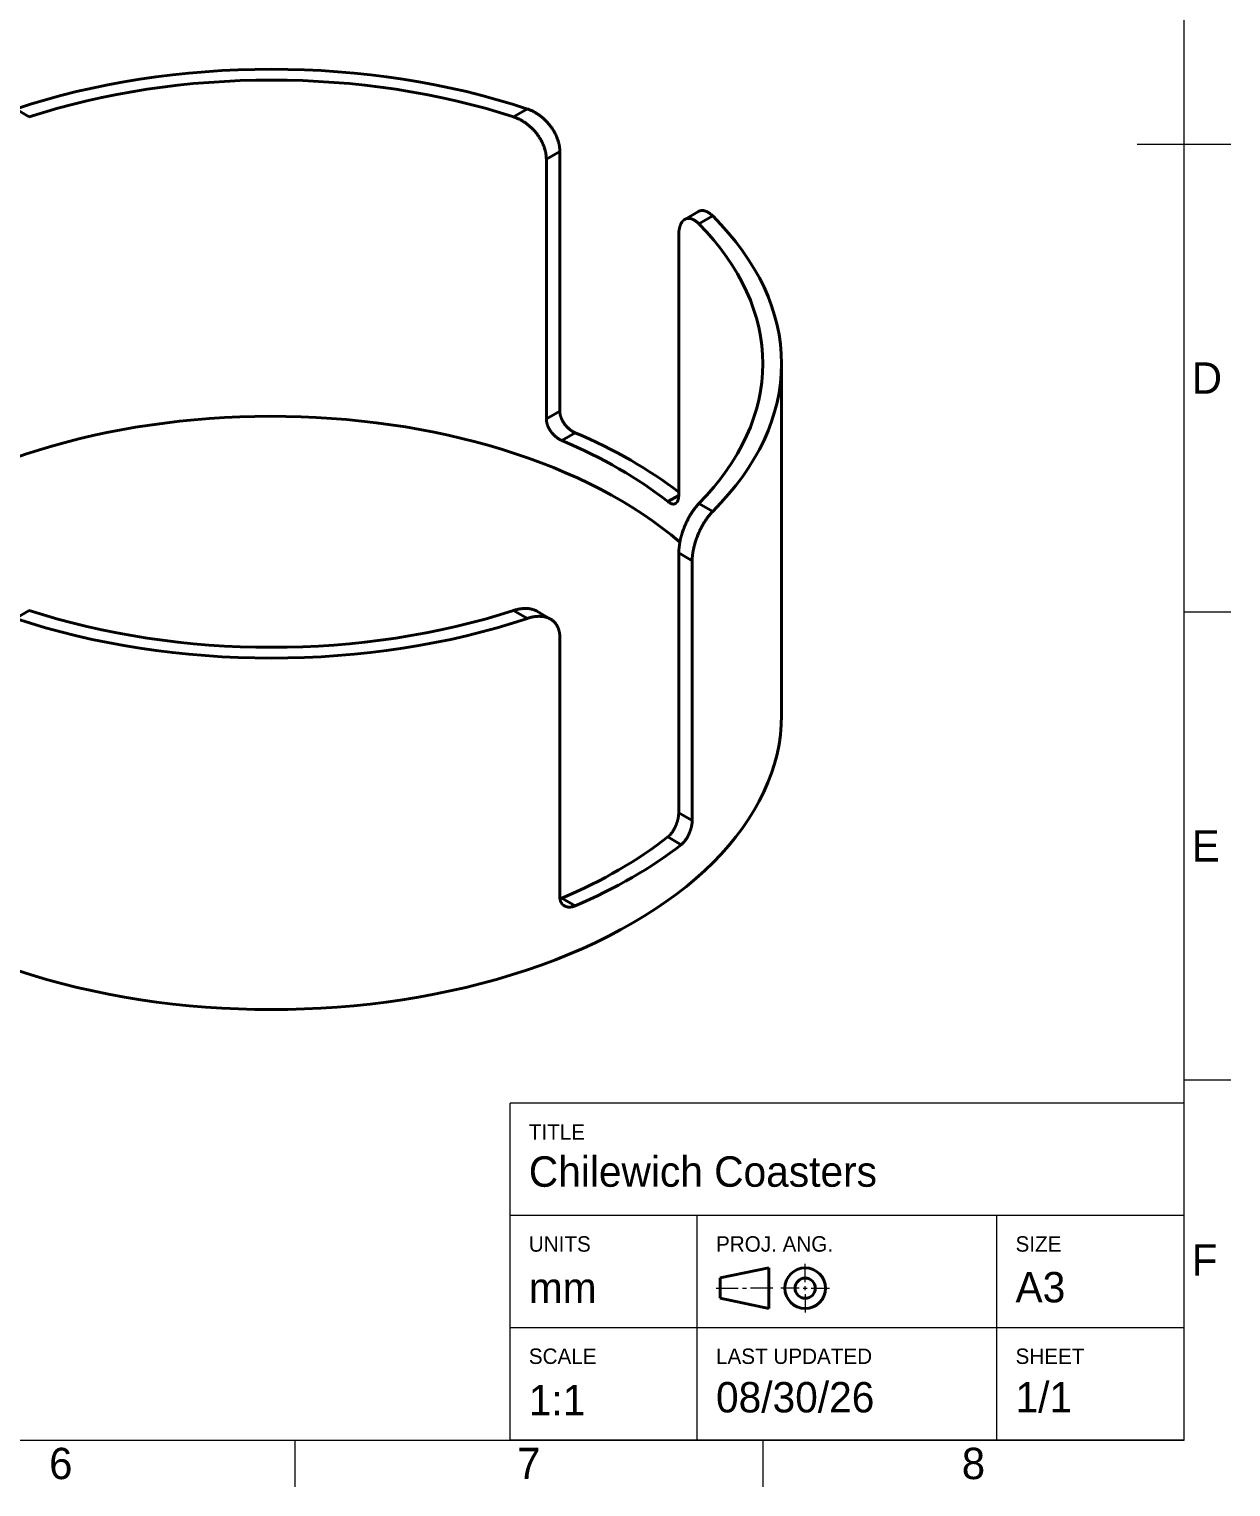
# Model space of a CAD drawing. Header units: millimetres. Extents: x 15 to 415, y 5 to 292.
# Drawn here: x 286.6 to 415, y 5 to 160.8 of the extents above; entities that cross this region are included whole.
import ezdxf

# ---------------------------------------------------------------- set-up
doc = ezdxf.new("R2010")
doc.units = ezdxf.units.MM
doc.layers.add('Border', color=7, linetype='Continuous')
doc.layers.add('Geometries', color=7, linetype='Continuous')
doc.styles.add('Shapr0', font='txt', dxfattribs={"height": 3.3495})
doc.styles.add('Shapr10', font='txt', dxfattribs={"height": 3.3495})
doc.styles.add('Shapr11', font='txt', dxfattribs={"height": 3.3495})
doc.styles.add('Shapr13', font='txt', dxfattribs={"height": 3.3495})
doc.styles.add('Shapr14', font='txt', dxfattribs={"height": 3.3495})
doc.styles.add('Shapr2', font='txt', dxfattribs={"height": 3.3495})
doc.styles.add('Shapr3', font='txt', dxfattribs={"height": 3.3495})
doc.styles.add('Shapr4', font='txt', dxfattribs={"height": 3.3495})
doc.styles.add('Shapr44', font='txt', dxfattribs={"height": 3.3495})
doc.styles.add('Shapr5', font='txt', dxfattribs={"height": 3.3495})
doc.styles.add('Shapr6', font='txt', dxfattribs={"height": 3.3495})
doc.styles.add('Shapr7', font='txt', dxfattribs={"height": 3.3495})
doc.styles.add('Shapr8', font='txt', dxfattribs={"height": 3.3495})
doc.styles.add('Shapr9', font='txt', dxfattribs={"height": 3.3495})

# ---------------------------------------------------------------- blocks, each defined once
blk = doc.blocks.new('*U19')
at = {"layer": 'Border', "linetype": 'Continuous', "lineweight": 15}
for p, q in [((410, 46), (338, 46)), ((338, 10), (338, 46)), ((410, 10), (410, 46)), ((410, 34), (338, 34)), ((358, 10), (358, 34)), ((390, 10), (390, 34)), ((369.53, 26.88), (369.53, 28.83)), ((360, 26.23), (362.38, 26.23)), ((362.82, 26.23), (363.25, 26.23)), ((366.07, 26.23), (363.68, 26.23)), ((368.88, 26.23), (366.93, 26.23)), ((369.32, 26.23), (369.75, 26.23)), ((369.53, 26.02), (369.53, 26.45)), ((369.53, 25.58), (369.53, 23.63)), ((370.18, 26.23), (372.13, 26.23)), ((410, 22), (338, 22)), ((410, 10), (338, 10))]:
    blk.add_line(p, q, dxfattribs=at)
at = {"layer": 'Border', "linetype": 'Continuous', "lineweight": 40}
for p, q in [((360.43, 27.32), (365.63, 28.4)), ((365.63, 28.4), (365.63, 24.07)), ((360.43, 27.32), (360.43, 25.15)), ((360.43, 25.15), (365.63, 24.07))]:
    blk.add_line(p, q, dxfattribs=at)
for radius in [2.17, 1.08]:
    blk.add_circle((369.53, 26.23), radius, dxfattribs=at)

msp = doc.modelspace()

# ---------------------------------------------------------------- linework, layer by layer
at = {"layer": 'Border', "linetype": 'Continuous', "lineweight": 15}
for p, q in [((410, 10), (410, 287)), ((405, 148.5), (415, 148.5)), ((410, 98.5), (415, 98.5)), ((410, 48.5), (415, 48.5)), ((20, 10), (410, 10)), ((315, 10), (315, 5)), ((365, 10), (365, 5))]:
    msp.add_line(p, q, dxfattribs=at)
at = {"layer": 'Geometries', "linetype": 'Continuous', "lineweight": 40}
for p, q in [((285.155, 152.248), (286.621, 151.402)), ((338.379, 151.402), (339.845, 152.248)), ((343.312, 147.718), (341.872, 146.887)), ((341.872, 119.126), (341.872, 146.887)), ((343.312, 119.957), (343.312, 147.718)), ((358.118, 141.289), (356.672, 140.454)), ((359.644, 140.817), (358.178, 139.971)), ((356.015, 111.315), (356.015, 138.722)), ((367, 87.471), (367, 125.029)), ((341.872, 119.126), (343.312, 119.957)), ((344.963, 117.644), (343.533, 116.818)), ((354.846, 110.286), (356.015, 110.961)), ((356.015, 110.961), (356.015, 111.315)), ((358.178, 110.088), (359.644, 109.242)), ((356.015, 77.044), (356.015, 104.805)), ((357.454, 103.974), (356.015, 104.805)), ((357.454, 76.213), (357.454, 103.974)), ((286.621, 98.657), (285.155, 97.811)), ((339.845, 97.811), (338.379, 98.657)), ((342.32, 97.735), (340.873, 98.57)), ((343.312, 68.048), (343.312, 95.809)), ((356.015, 77.044), (357.454, 76.213)), ((356.277, 73.627), (354.846, 74.453)), ((343.533, 67.921), (344.963, 67.095))]:
    msp.add_line(p, q, dxfattribs=at)
at = {"layer": 'Geometries', "linetype": 'Continuous', "lineweight": 40, "flags": 128}
for points in [[(286.621, 151.402), (286.57, 151.385)], [(341.872, 146.887), (341.872, 146.931), (341.871, 146.976), (341.87, 147.021), (341.867, 147.066), (341.865, 147.111), (341.861, 147.157), (341.857, 147.203), (341.852, 147.249), (341.847, 147.295), (341.841, 147.341), (341.835, 147.388), (341.828, 147.434), (341.82, 147.481), (341.811, 147.528), (341.802, 147.575), (341.793, 147.622), (341.783, 147.669), (341.772, 147.717), (341.759, 147.768), (341.746, 147.818), (341.733, 147.869), (341.718, 147.921), (341.703, 147.972), (341.688, 148.023), (341.672, 148.07), (341.656, 148.118), (341.64, 148.166), (341.623, 148.214), (341.605, 148.261), (341.587, 148.309), (341.568, 148.357), (341.549, 148.404), (341.529, 148.452), (341.509, 148.499), (341.488, 148.547), (341.466, 148.594), (341.444, 148.641), (341.421, 148.688), (341.398, 148.735), (341.374, 148.782), (341.35, 148.829), (341.325, 148.875), (341.298, 148.925), (341.27, 148.975), (341.241, 149.024), (341.212, 149.073), (341.183, 149.122), (341.153, 149.171), (341.124, 149.217), (341.095, 149.262), (341.065, 149.307), (341.034, 149.352), (341.004, 149.397), (340.972, 149.441), (340.941, 149.485), (340.908, 149.529), (340.876, 149.573), (340.843, 149.616), (340.809, 149.659), (340.775, 149.702), (340.74, 149.744), (340.706, 149.786), (340.67, 149.828), (340.635, 149.87), (340.598, 149.911), (340.562, 149.951), (340.522, 149.995), (340.482, 150.037), (340.442, 150.08), (340.401, 150.122), (340.36, 150.163), (340.318, 150.204), (340.278, 150.243), (340.238, 150.281), (340.197, 150.318), (340.156, 150.356), (340.114, 150.393), (340.073, 150.429), (340.031, 150.465), (339.988, 150.5), (339.946, 150.535), (339.902, 150.57), (339.859, 150.604), (339.816, 150.637), (339.772, 150.67), (339.728, 150.703), (339.683, 150.735), (339.639, 150.766), (339.594, 150.797), (339.548, 150.828), (339.5, 150.86), (339.451, 150.891), (339.402, 150.922), (339.353, 150.952), (339.304, 150.982), (339.254, 151.01), (339.212, 151.034), (339.169, 151.058), (339.127, 151.081), (339.084, 151.104), (339.041, 151.126), (338.998, 151.147), (338.955, 151.169), (338.912, 151.189), (338.868, 151.209), (338.825, 151.229), (338.781, 151.248), (338.738, 151.267), (338.694, 151.285), (338.651, 151.303), (338.607, 151.32), (338.561, 151.338), (338.516, 151.355), (338.47, 151.371), (338.425, 151.387), (338.379, 151.402)], [(339.845, 152.248), (339.895, 152.231), (339.945, 152.213), (339.994, 152.195), (340.044, 152.175), (340.094, 152.156), (340.144, 152.135), (340.194, 152.114), (340.243, 152.093), (340.292, 152.07), (340.342, 152.047), (340.391, 152.024), (340.44, 151.999), (340.489, 151.975), (340.538, 151.949), (340.586, 151.923), (340.635, 151.896), (340.683, 151.869), (340.731, 151.841), (340.77, 151.818), (340.808, 151.795), (340.846, 151.771), (340.884, 151.747), (340.922, 151.723), (340.96, 151.698), (340.998, 151.673), (341.035, 151.647), (341.082, 151.615), (341.128, 151.582), (341.174, 151.549), (341.219, 151.515), (341.265, 151.48), (341.31, 151.445), (341.354, 151.41), (341.399, 151.374), (341.443, 151.337), (341.487, 151.3), (341.53, 151.262), (341.573, 151.224), (341.616, 151.186), (341.658, 151.147), (341.7, 151.107), (341.742, 151.067), (341.783, 151.026), (341.824, 150.986), (341.856, 150.952), (341.889, 150.919), (341.921, 150.885), (341.953, 150.851), (341.984, 150.816), (342.015, 150.782), (342.046, 150.747), (342.077, 150.712), (342.114, 150.669), (342.15, 150.625), (342.186, 150.582), (342.221, 150.538), (342.256, 150.493), (342.291, 150.448), (342.325, 150.403), (342.358, 150.358), (342.391, 150.313), (342.424, 150.267), (342.456, 150.221), (342.488, 150.174), (342.519, 150.127), (342.549, 150.081), (342.579, 150.034), (342.609, 149.986), (342.637, 149.938), (342.666, 149.891), (342.688, 149.852), (342.71, 149.813), (342.732, 149.774), (342.754, 149.735), (342.775, 149.696), (342.795, 149.657), (342.816, 149.617), (342.835, 149.578), (342.859, 149.53), (342.882, 149.482), (342.905, 149.434), (342.926, 149.386), (342.948, 149.338), (342.969, 149.289), (342.989, 149.241), (343.008, 149.193), (343.027, 149.144), (343.046, 149.096), (343.064, 149.047), (343.081, 148.998), (343.097, 148.95), (343.114, 148.901), (343.129, 148.853), (343.144, 148.804), (343.158, 148.756), (343.172, 148.707), (343.182, 148.668), (343.192, 148.629), (343.202, 148.59), (343.211, 148.552), (343.22, 148.513), (343.229, 148.474), (343.237, 148.435), (343.244, 148.397), (343.253, 148.351), (343.261, 148.305), (343.268, 148.259), (343.275, 148.213), (343.282, 148.168), (343.287, 148.122), (343.292, 148.077), (343.297, 148.032), (343.301, 147.987), (343.304, 147.942), (343.307, 147.897), (343.309, 147.852), (343.311, 147.807), (343.312, 147.762), (343.312, 147.718)], [(356.672, 140.454), (356.667, 140.451), (356.645, 140.438), (356.624, 140.424), (356.603, 140.409), (356.582, 140.394), (356.561, 140.377), (356.541, 140.361), (356.521, 140.343), (356.501, 140.325), (356.482, 140.305), (356.463, 140.286), (356.444, 140.265), (356.43, 140.248), (356.415, 140.23), (356.401, 140.212), (356.387, 140.194), (356.373, 140.175), (356.359, 140.156), (356.346, 140.136), (356.332, 140.116), (356.317, 140.09), (356.302, 140.065), (356.287, 140.038), (356.272, 140.011), (356.258, 139.984), (356.244, 139.955), (356.231, 139.927), (356.218, 139.897), (356.205, 139.867), (356.193, 139.836), (356.181, 139.805), (356.169, 139.773), (356.158, 139.741), (356.147, 139.708), (356.137, 139.674), (356.127, 139.64), (356.118, 139.605), (356.108, 139.57), (356.101, 139.541), (356.095, 139.512), (356.088, 139.483), (356.082, 139.453), (356.076, 139.422), (356.07, 139.392), (356.065, 139.361), (356.06, 139.33), (356.054, 139.292), (356.049, 139.255), (356.044, 139.216), (356.039, 139.178), (356.035, 139.139), (356.031, 139.099), (356.028, 139.059), (356.025, 139.019), (356.022, 138.978), (356.02, 138.937), (356.018, 138.895), (356.016, 138.852), (356.015, 138.809), (356.015, 138.765), (356.015, 138.722)], [(358.178, 139.971), (358.15, 140), (358.121, 140.028), (358.092, 140.055), (358.064, 140.082), (358.035, 140.108), (358.006, 140.134), (357.977, 140.159), (357.948, 140.183), (357.919, 140.206), (357.89, 140.229), (357.861, 140.251), (357.832, 140.272), (357.804, 140.292), (357.775, 140.312), (357.746, 140.331), (357.717, 140.35), (357.688, 140.367), (357.659, 140.384), (357.636, 140.397), (357.613, 140.409), (357.59, 140.421), (357.568, 140.433), (357.545, 140.444), (357.522, 140.455), (357.499, 140.465), (357.476, 140.474), (357.448, 140.485), (357.42, 140.496), (357.392, 140.506), (357.364, 140.514), (357.336, 140.523), (357.308, 140.53), (357.281, 140.536), (357.253, 140.542), (357.226, 140.547), (357.199, 140.551), (357.172, 140.555), (357.145, 140.557), (357.118, 140.559), (357.092, 140.56), (357.065, 140.56), (357.039, 140.56), (357.013, 140.558), (356.987, 140.556), (356.967, 140.554), (356.946, 140.551), (356.926, 140.547), (356.906, 140.543), (356.886, 140.539), (356.866, 140.534), (356.846, 140.528), (356.826, 140.522), (356.803, 140.515), (356.779, 140.506), (356.756, 140.496), (356.734, 140.486), (356.711, 140.475), (356.689, 140.463), (356.672, 140.454)], [(358.118, 141.289), (358.119, 141.289), (358.14, 141.301), (358.162, 141.313), (358.184, 141.323), (358.206, 141.333), (358.229, 141.342), (358.252, 141.351), (358.275, 141.359), (358.298, 141.366), (358.321, 141.372), (358.347, 141.378), (358.372, 141.383), (358.398, 141.388), (358.424, 141.391), (358.45, 141.394), (358.477, 141.396), (358.502, 141.397), (358.528, 141.398), (358.553, 141.397), (358.579, 141.396), (358.605, 141.394), (358.631, 141.392), (358.658, 141.389), (358.684, 141.385), (358.711, 141.38), (358.737, 141.375), (358.764, 141.368), (358.791, 141.361), (358.818, 141.354), (358.845, 141.345), (358.873, 141.336), (358.9, 141.327), (358.928, 141.316), (358.955, 141.305), (358.985, 141.292), (359.014, 141.279), (359.044, 141.264), (359.074, 141.249), (359.104, 141.233), (359.134, 141.217), (359.159, 141.202), (359.184, 141.187), (359.209, 141.171), (359.234, 141.155), (359.26, 141.138), (359.285, 141.12), (359.31, 141.102), (359.336, 141.084), (359.361, 141.065), (359.386, 141.045), (359.412, 141.025), (359.437, 141.005), (359.462, 140.983), (359.488, 140.962), (359.513, 140.94), (359.539, 140.916), (359.565, 140.892), (359.591, 140.868), (359.618, 140.842), (359.644, 140.817)], [(343.312, 119.957), (343.312, 119.923), (343.313, 119.889), (343.315, 119.855), (343.318, 119.821), (343.321, 119.787), (343.325, 119.752), (343.329, 119.717), (343.334, 119.682), (343.34, 119.647), (343.347, 119.611), (343.354, 119.576), (343.362, 119.54), (343.37, 119.509), (343.378, 119.479), (343.386, 119.448), (343.395, 119.417), (343.404, 119.386), (343.416, 119.35), (343.428, 119.314), (343.441, 119.278), (343.454, 119.242), (343.468, 119.206), (343.483, 119.17), (343.498, 119.134), (343.514, 119.099), (343.531, 119.063), (343.548, 119.027), (343.565, 118.992), (343.584, 118.957), (343.6, 118.926), (343.616, 118.896), (343.633, 118.866), (343.651, 118.836), (343.668, 118.807), (343.69, 118.772), (343.712, 118.738), (343.734, 118.703), (343.757, 118.669), (343.78, 118.635), (343.804, 118.602), (343.829, 118.569), (343.854, 118.536), (343.879, 118.503), (343.905, 118.471), (343.931, 118.439), (343.957, 118.407), (343.98, 118.381), (344.004, 118.354), (344.027, 118.328), (344.051, 118.302), (344.075, 118.276), (344.104, 118.246), (344.134, 118.217), (344.163, 118.188), (344.194, 118.159), (344.224, 118.131), (344.254, 118.104), (344.285, 118.076), (344.317, 118.05), (344.348, 118.024), (344.38, 117.998), (344.412, 117.973), (344.444, 117.948), (344.471, 117.928), (344.499, 117.908), (344.527, 117.888), (344.555, 117.869), (344.583, 117.85), (344.614, 117.83), (344.645, 117.81), (344.677, 117.791), (344.708, 117.773), (344.739, 117.755), (344.771, 117.737), (344.802, 117.721), (344.834, 117.704), (344.866, 117.688), (344.898, 117.673), (344.931, 117.658), (344.963, 117.644)], [(343.533, 116.818), (343.505, 116.83), (343.478, 116.842), (343.451, 116.855), (343.423, 116.868), (343.396, 116.882), (343.369, 116.896), (343.341, 116.91), (343.314, 116.925), (343.287, 116.94), (343.26, 116.956), (343.232, 116.972), (343.205, 116.989), (343.178, 117.005), (343.152, 117.023), (343.125, 117.04), (343.096, 117.06), (343.068, 117.08), (343.039, 117.1), (343.011, 117.121), (342.983, 117.142), (342.957, 117.162), (342.931, 117.182), (342.906, 117.203), (342.88, 117.224), (342.855, 117.246), (342.83, 117.268), (342.805, 117.29), (342.78, 117.312), (342.755, 117.335), (342.731, 117.358), (342.706, 117.381), (342.682, 117.405), (342.659, 117.429), (342.635, 117.453), (342.612, 117.478), (342.587, 117.505), (342.563, 117.531), (342.539, 117.559), (342.515, 117.586), (342.491, 117.614), (342.47, 117.64), (342.449, 117.666), (342.428, 117.693), (342.407, 117.72), (342.387, 117.747), (342.367, 117.774), (342.347, 117.801), (342.328, 117.829), (342.308, 117.857), (342.29, 117.885), (342.271, 117.913), (342.253, 117.941), (342.236, 117.969), (342.218, 117.998), (342.201, 118.026), (342.184, 118.057), (342.166, 118.088), (342.149, 118.12), (342.133, 118.151), (342.117, 118.182), (342.103, 118.211), (342.089, 118.24), (342.075, 118.269), (342.062, 118.298), (342.049, 118.328), (342.037, 118.357), (342.025, 118.386), (342.014, 118.415), (342.003, 118.445), (341.992, 118.474), (341.982, 118.503), (341.972, 118.533), (341.963, 118.562), (341.954, 118.591), (341.946, 118.621), (341.937, 118.652), (341.929, 118.683), (341.922, 118.715), (341.915, 118.746), (341.908, 118.777), (341.903, 118.806), (341.897, 118.836), (341.893, 118.865), (341.888, 118.895), (341.885, 118.924), (341.881, 118.953), (341.879, 118.982), (341.876, 119.01), (341.875, 119.039), (341.873, 119.068), (341.873, 119.097), (341.872, 119.126)], [(356.015, 110.961), (356.014, 110.928), (356.014, 110.895), (356.012, 110.862), (356.011, 110.831), (356.009, 110.799), (356.006, 110.768), (356.003, 110.738), (355.999, 110.708), (355.995, 110.678), (355.991, 110.65), (355.986, 110.621), (355.98, 110.593), (355.975, 110.57), (355.97, 110.547), (355.964, 110.524), (355.958, 110.502), (355.952, 110.481), (355.944, 110.456), (355.936, 110.432), (355.927, 110.408), (355.918, 110.386), (355.908, 110.363), (355.898, 110.342), (355.888, 110.321), (355.877, 110.301), (355.865, 110.281), (355.854, 110.263), (355.842, 110.244), (355.829, 110.227), (355.818, 110.213), (355.807, 110.199), (355.795, 110.186), (355.783, 110.173), (355.771, 110.16), (355.756, 110.147), (355.741, 110.134), (355.725, 110.121), (355.71, 110.11), (355.693, 110.099), (355.678, 110.09)], [(355.678, 110.09), (355.677, 110.089), (355.66, 110.08), (355.643, 110.072), (355.625, 110.064), (355.607, 110.057), (355.589, 110.051), (355.57, 110.046), (355.554, 110.042), (355.538, 110.038), (355.521, 110.035), (355.504, 110.033), (355.487, 110.032), (355.467, 110.03), (355.446, 110.03), (355.425, 110.03), (355.404, 110.031), (355.382, 110.033), (355.36, 110.036), (355.338, 110.04), (355.316, 110.044), (355.294, 110.049), (355.271, 110.055), (355.248, 110.062), (355.225, 110.069), (355.205, 110.076), (355.185, 110.084), (355.165, 110.092), (355.145, 110.101), (355.125, 110.11), (355.102, 110.121), (355.08, 110.133), (355.057, 110.145), (355.034, 110.158), (355.011, 110.172), (354.988, 110.186), (354.965, 110.201), (354.942, 110.216), (354.918, 110.233), (354.894, 110.25), (354.87, 110.268), (354.846, 110.286)], [(356.135, 105.958), (356.139, 105.977), (356.149, 106.027), (356.159, 106.078), (356.17, 106.129), (356.182, 106.18), (356.194, 106.231), (356.206, 106.282), (356.218, 106.333), (356.231, 106.385), (356.244, 106.436), (356.258, 106.487), (356.272, 106.539), (356.286, 106.59), (356.301, 106.642), (356.316, 106.693), (356.331, 106.745), (356.347, 106.797), (356.363, 106.848), (356.379, 106.9), (356.397, 106.955), (356.415, 107.01), (356.434, 107.065), (356.453, 107.12), (356.472, 107.175), (356.492, 107.23), (356.511, 107.281), (356.53, 107.333), (356.549, 107.384), (356.569, 107.435), (356.589, 107.486), (356.609, 107.537), (356.629, 107.587), (356.65, 107.638), (356.671, 107.688), (356.692, 107.738), (356.714, 107.788), (356.736, 107.838), (356.758, 107.888), (356.78, 107.937), (356.802, 107.986), (356.825, 108.035), (356.848, 108.084), (356.871, 108.132), (356.896, 108.184), (356.921, 108.235), (356.947, 108.286), (356.972, 108.337), (356.998, 108.387), (357.024, 108.437), (357.049, 108.484), (357.074, 108.531), (357.1, 108.578), (357.125, 108.624), (357.151, 108.67), (357.177, 108.716), (357.203, 108.761), (357.229, 108.806), (357.255, 108.85), (357.281, 108.895), (357.308, 108.938), (357.334, 108.982), (357.361, 109.025), (357.388, 109.067), (357.415, 109.109), (357.442, 109.151), (357.469, 109.192), (357.496, 109.233), (357.525, 109.276), (357.554, 109.319), (357.583, 109.361), (357.613, 109.403), (357.642, 109.444), (357.672, 109.484), (357.697, 109.518), (357.722, 109.552), (357.747, 109.585), (357.772, 109.618), (357.797, 109.65), (357.822, 109.682), (357.847, 109.714), (357.873, 109.745), (357.898, 109.775), (357.923, 109.806), (357.948, 109.835), (357.973, 109.865), (357.998, 109.894), (358.024, 109.922), (358.049, 109.95), (358.075, 109.979), (358.101, 110.007), (358.127, 110.034), (358.152, 110.061), (358.178, 110.088)], [(359.644, 109.242), (359.615, 109.213), (359.586, 109.183), (359.556, 109.153), (359.527, 109.122), (359.498, 109.09), (359.469, 109.058), (359.44, 109.025), (359.41, 108.992), (359.381, 108.958), (359.352, 108.923), (359.322, 108.888), (359.293, 108.852), (359.264, 108.816), (359.235, 108.779), (359.205, 108.742), (359.176, 108.704), (359.147, 108.666), (359.118, 108.627), (359.095, 108.595), (359.071, 108.563), (359.048, 108.531), (359.025, 108.498), (359.002, 108.465), (358.979, 108.432), (358.956, 108.398), (358.933, 108.364), (358.904, 108.322), (358.876, 108.279), (358.847, 108.235), (358.819, 108.191), (358.791, 108.147), (358.763, 108.102), (358.735, 108.057), (358.707, 108.011), (358.68, 107.965), (358.652, 107.918), (358.625, 107.871), (358.598, 107.824), (358.571, 107.777), (358.544, 107.728), (358.517, 107.68), (358.491, 107.631), (358.465, 107.582), (358.439, 107.533), (358.418, 107.493), (358.397, 107.452), (358.377, 107.412), (358.356, 107.371), (358.336, 107.33), (358.316, 107.289), (358.296, 107.248), (358.276, 107.206), (358.252, 107.156), (358.229, 107.105), (358.206, 107.054), (358.182, 107.003), (358.16, 106.952), (358.137, 106.9), (358.115, 106.848), (358.093, 106.796), (358.071, 106.744), (358.05, 106.692), (358.029, 106.639), (358.008, 106.587), (357.988, 106.534), (357.968, 106.481), (357.948, 106.428), (357.928, 106.375), (357.909, 106.322), (357.89, 106.268), (357.875, 106.225), (357.861, 106.182), (357.846, 106.139), (357.832, 106.096), (357.818, 106.053), (357.804, 106.01), (357.79, 105.966), (357.777, 105.923), (357.761, 105.871), (357.746, 105.818), (357.731, 105.766), (357.716, 105.714), (357.702, 105.661), (357.688, 105.609), (357.674, 105.557), (357.661, 105.505), (357.648, 105.453), (357.635, 105.401), (357.623, 105.349), (357.612, 105.297), (357.6, 105.246), (357.59, 105.194), (357.579, 105.143), (357.569, 105.091), (357.559, 105.04), (357.55, 104.989), (357.543, 104.948), (357.536, 104.908), (357.529, 104.867), (357.523, 104.826), (357.517, 104.786), (357.511, 104.746), (357.506, 104.706), (357.5, 104.665), (357.495, 104.618), (357.489, 104.57), (357.484, 104.523), (357.479, 104.476), (357.475, 104.43), (357.471, 104.383), (357.467, 104.337), (357.464, 104.291), (357.462, 104.245), (357.459, 104.2), (357.458, 104.154), (357.456, 104.109), (357.455, 104.063), (357.454, 104.019), (357.454, 103.974)], [(286.575, 98.672), (286.621, 98.657)], [(338.379, 98.657), (338.43, 98.673), (338.48, 98.689), (338.531, 98.704), (338.581, 98.718), (338.631, 98.732), (338.682, 98.745), (338.732, 98.758), (338.782, 98.769), (338.831, 98.781), (338.881, 98.791), (338.931, 98.801), (338.981, 98.811), (339.03, 98.819), (339.079, 98.827), (339.128, 98.835), (339.177, 98.841), (339.226, 98.848), (339.275, 98.853), (339.313, 98.857), (339.352, 98.86), (339.391, 98.863), (339.429, 98.866), (339.467, 98.868), (339.505, 98.87), (339.543, 98.871), (339.581, 98.872), (339.628, 98.872), (339.675, 98.872), (339.721, 98.871), (339.767, 98.87), (339.813, 98.867), (339.858, 98.864), (339.903, 98.861), (339.948, 98.857), (339.993, 98.852), (340.037, 98.846), (340.081, 98.84), (340.124, 98.833), (340.167, 98.825), (340.21, 98.817), (340.252, 98.808), (340.294, 98.798), (340.336, 98.787), (340.377, 98.776), (340.41, 98.767), (340.443, 98.757), (340.475, 98.747), (340.507, 98.736), (340.539, 98.725), (340.57, 98.713), (340.602, 98.701), (340.633, 98.688), (340.67, 98.673), (340.706, 98.656), (340.742, 98.639), (340.778, 98.622), (340.813, 98.603), (340.848, 98.584), (340.873, 98.57)], [(342.32, 97.735), (342.319, 97.735), (342.286, 97.754), (342.253, 97.772), (342.219, 97.789), (342.185, 97.806), (342.15, 97.822), (342.115, 97.838), (342.079, 97.853), (342.043, 97.867), (342.007, 97.881), (341.967, 97.895), (341.928, 97.909), (341.887, 97.922), (341.847, 97.934), (341.806, 97.945), (341.764, 97.956), (341.724, 97.965), (341.684, 97.974), (341.644, 97.982), (341.603, 97.99), (341.561, 97.997), (341.52, 98.003), (341.478, 98.009), (341.436, 98.014), (341.393, 98.019), (341.351, 98.022), (341.308, 98.026), (341.264, 98.028), (341.221, 98.03), (341.177, 98.031), (341.133, 98.032), (341.088, 98.032), (341.044, 98.032), (340.999, 98.03), (340.95, 98.028), (340.902, 98.026), (340.853, 98.022), (340.804, 98.018), (340.755, 98.014), (340.706, 98.008), (340.664, 98.003), (340.622, 97.997), (340.58, 97.991), (340.538, 97.985), (340.496, 97.977), (340.454, 97.97), (340.411, 97.962), (340.369, 97.953), (340.326, 97.944), (340.283, 97.935), (340.24, 97.925), (340.198, 97.914), (340.155, 97.903), (340.112, 97.892), (340.069, 97.88), (340.024, 97.867), (339.979, 97.854), (339.934, 97.84), (339.889, 97.826), (339.845, 97.811)], [(343.312, 95.809), (343.312, 95.853), (343.311, 95.898), (343.309, 95.941), (343.307, 95.985), (343.304, 96.028), (343.301, 96.071), (343.297, 96.114), (343.292, 96.156), (343.287, 96.198), (343.281, 96.24), (343.274, 96.281), (343.267, 96.323), (343.26, 96.363), (343.251, 96.404), (343.242, 96.444), (343.233, 96.483), (343.222, 96.523), (343.212, 96.562), (343.199, 96.603), (343.187, 96.644), (343.173, 96.684), (343.159, 96.724), (343.144, 96.763), (343.128, 96.802), (343.113, 96.838), (343.097, 96.874), (343.081, 96.909), (343.064, 96.943), (343.046, 96.977), (343.028, 97.011), (343.009, 97.044), (342.99, 97.077), (342.97, 97.109), (342.95, 97.141), (342.929, 97.172), (342.907, 97.203), (342.885, 97.233), (342.862, 97.263), (342.839, 97.292), (342.816, 97.321), (342.791, 97.349), (342.767, 97.376), (342.739, 97.406), (342.712, 97.434), (342.684, 97.462), (342.655, 97.489), (342.625, 97.516), (342.595, 97.542), (342.566, 97.565), (342.537, 97.589), (342.507, 97.611), (342.477, 97.633), (342.447, 97.655), (342.415, 97.676), (342.384, 97.696), (342.352, 97.716), (342.32, 97.735)], [(354.846, 74.453), (354.866, 74.469), (354.887, 74.485), (354.907, 74.502), (354.926, 74.52), (354.946, 74.538), (354.966, 74.556), (354.986, 74.575), (355.006, 74.594), (355.026, 74.613), (355.045, 74.633), (355.065, 74.654), (355.084, 74.675), (355.104, 74.696), (355.123, 74.718), (355.142, 74.74), (355.163, 74.764), (355.183, 74.788), (355.204, 74.813), (355.224, 74.838), (355.244, 74.864), (355.262, 74.889), (355.281, 74.913), (355.299, 74.938), (355.317, 74.964), (355.335, 74.99), (355.353, 75.016), (355.371, 75.042), (355.388, 75.069), (355.405, 75.096), (355.423, 75.123), (355.44, 75.15), (355.457, 75.178), (355.473, 75.206), (355.49, 75.235), (355.506, 75.263), (355.523, 75.294), (355.54, 75.325), (355.557, 75.357), (355.574, 75.388), (355.59, 75.42), (355.605, 75.45), (355.62, 75.48), (355.635, 75.511), (355.649, 75.541), (355.663, 75.572), (355.677, 75.602), (355.69, 75.633), (355.704, 75.664), (355.717, 75.695), (355.73, 75.727), (355.743, 75.758), (355.755, 75.789), (355.767, 75.821), (355.779, 75.853), (355.791, 75.884), (355.803, 75.919), (355.815, 75.953), (355.826, 75.987), (355.837, 76.021), (355.848, 76.056), (355.858, 76.087), (355.868, 76.119), (355.877, 76.15), (355.886, 76.182), (355.894, 76.213), (355.903, 76.245), (355.911, 76.276), (355.919, 76.308), (355.926, 76.339), (355.933, 76.37), (355.94, 76.402), (355.947, 76.433), (355.953, 76.464), (355.959, 76.495), (355.965, 76.526), (355.971, 76.559), (355.976, 76.591), (355.981, 76.624), (355.986, 76.657), (355.99, 76.689), (355.994, 76.72), (355.998, 76.75), (356.001, 76.78), (356.004, 76.81), (356.006, 76.84), (356.008, 76.87), (356.01, 76.899), (356.012, 76.928), (356.013, 76.958), (356.014, 76.987), (356.014, 77.016), (356.015, 77.044)], [(357.454, 76.213), (357.454, 76.18), (357.453, 76.146), (357.452, 76.111), (357.45, 76.076), (357.448, 76.041), (357.445, 76.006), (357.442, 75.97), (357.439, 75.934), (357.435, 75.898), (357.43, 75.861), (357.425, 75.824), (357.42, 75.787), (357.415, 75.755), (357.409, 75.723), (357.403, 75.691), (357.397, 75.659), (357.391, 75.626), (357.383, 75.588), (357.374, 75.55), (357.366, 75.511), (357.356, 75.473), (357.347, 75.435), (357.336, 75.396), (357.326, 75.357), (357.315, 75.319), (357.303, 75.28), (357.292, 75.242), (357.279, 75.203), (357.267, 75.164), (357.255, 75.131), (357.244, 75.098), (357.232, 75.065), (357.22, 75.032), (357.208, 75), (357.193, 74.961), (357.178, 74.923), (357.162, 74.885), (357.146, 74.847), (357.129, 74.809), (357.113, 74.771), (357.096, 74.734), (357.078, 74.697), (357.06, 74.66), (357.042, 74.623), (357.024, 74.587), (357.005, 74.551), (356.989, 74.52), (356.972, 74.49), (356.955, 74.459), (356.938, 74.429), (356.921, 74.4), (356.901, 74.365), (356.88, 74.331), (356.858, 74.297), (356.837, 74.263), (356.815, 74.23), (356.793, 74.197), (356.771, 74.165), (356.749, 74.133), (356.726, 74.102), (356.703, 74.071), (356.68, 74.041), (356.657, 74.012), (356.637, 73.987), (356.617, 73.962), (356.597, 73.938), (356.576, 73.914), (356.556, 73.891), (356.533, 73.866), (356.51, 73.842), (356.488, 73.818), (356.465, 73.794), (356.442, 73.772), (356.419, 73.749), (356.396, 73.728), (356.372, 73.707), (356.349, 73.686), (356.325, 73.666), (356.301, 73.646), (356.277, 73.627)], [(343.325, 67.847), (343.324, 67.855), (343.321, 67.882), (343.318, 67.908), (343.316, 67.936), (343.314, 67.963), (343.313, 67.991), (343.312, 68.02), (343.312, 68.048)], [(343.801, 67.089), (343.784, 67.099), (343.765, 67.111), (343.746, 67.124), (343.728, 67.137), (343.709, 67.15), (343.691, 67.164), (343.674, 67.178), (343.657, 67.193), (343.64, 67.208), (343.622, 67.225), (343.605, 67.242), (343.588, 67.26), (343.572, 67.278), (343.556, 67.297), (343.542, 67.314), (343.528, 67.332), (343.514, 67.351), (343.501, 67.369), (343.489, 67.388), (343.477, 67.408), (343.465, 67.428), (343.453, 67.448), (343.442, 67.469), (343.432, 67.49), (343.422, 67.511), (343.412, 67.533), (343.403, 67.554), (343.394, 67.577), (343.385, 67.599), (343.377, 67.624), (343.369, 67.649), (343.361, 67.674), (343.354, 67.7), (343.348, 67.726), (343.342, 67.751), (343.337, 67.777), (343.332, 67.803), (343.328, 67.829), (343.325, 67.847)], [(343.326, 67.847), (343.339, 67.851), (343.37, 67.86), (343.402, 67.871), (343.435, 67.882), (343.467, 67.895), (343.5, 67.907), (343.533, 67.921)], [(344.963, 67.095), (344.936, 67.084), (344.909, 67.073), (344.881, 67.062), (344.854, 67.052), (344.827, 67.043), (344.8, 67.034), (344.773, 67.025), (344.746, 67.017), (344.718, 67.009), (344.691, 67.002), (344.665, 66.996), (344.638, 66.99), (344.611, 66.984), (344.584, 66.979), (344.558, 66.974), (344.529, 66.97), (344.501, 66.966), (344.473, 66.963), (344.445, 66.96), (344.417, 66.958), (344.391, 66.957), (344.365, 66.956), (344.34, 66.956), (344.314, 66.956), (344.289, 66.956), (344.264, 66.957), (344.239, 66.959), (344.215, 66.961), (344.19, 66.964), (344.166, 66.967), (344.142, 66.97), (344.118, 66.975), (344.094, 66.979), (344.071, 66.984), (344.048, 66.99), (344.023, 66.996), (343.999, 67.004), (343.975, 67.011), (343.951, 67.02), (343.928, 67.028), (343.907, 67.037), (343.886, 67.046), (343.865, 67.056), (343.844, 67.066), (343.824, 67.077), (343.804, 67.088), (343.801, 67.089)]]:
    msp.add_lwpolyline(points, dxfattribs=at)
at = {"layer": 'Geometries', "linetype": 'Continuous', "lineweight": 40}
msp.add_arc((362.082, 104.754), 6.067, 168.55077, 179.51254, dxfattribs=at)
for centre, major_axis, start_param, end_param in [((312.5, 125.029), (-54.5, 0), 4.1867841, 5.2379939), ((312.5, 125.029), (-52.5, 0), 4.1969236, 5.2278543), ((312.5, 125.029), (-54.5, 0), 3.1415927, 3.6671976), ((312.5, 125.029), (-52.5, 0), 3.1415927, 3.657058), ((312.5, 125.029), (-52.5, 0), 2.6261273, 3.1415927), ((312.5, 125.029), (-54.5, 0), 2.6159877, 3.1415927), ((312.5, 89.104), (-52.5, 0), 3.7312236, 5.6977593), ((312.5, 92.37), (-54.5, 0), 3.7877034, 4.0743121), ((312.5, 92.37), (-52.5, 0), 3.7740139, 4.0799677), ((312.5, 125.029), (-52.5, 0), 1.055331, 2.0862617), ((312.5, 125.029), (-54.5, 0), 1.0451914, 2.0964013), ((312.5, 87.471), (-54.5, 0), 0, 3.1415927), ((312.5, 92.37), (-52.5, 0), 2.2032176, 2.5091714), ((312.5, 92.37), (-54.5, 0), 2.2088732, 2.5035158)]:
    msp.add_ellipse(centre, major_axis=major_axis, ratio=0.5773503, start_param=start_param, end_param=end_param, dxfattribs=at)

# ---------------------------------------------------------------- block references
msp.add_blockref('*U19', (0, 0))

# ---------------------------------------------------------------- texts
at = {"layer": 'Border', "linetype": 'Continuous', "lineweight": 15, "char_height": 3.349, "width": 3.3495, "style": 'Shapr0'}
for s, insert, attachment_point in [('D', (410.825, 123.5), 4), ('E', (410.825, 73.5), 4), ('F', (410.825, 29.25), 4), ('6', (290, 9.175), 2), ('7', (340, 9.175), 2), ('8', (387.5, 9.175), 2)]:
    msp.add_mtext(s, dxfattribs=dict(at, insert=insert, attachment_point=attachment_point))
at = {"layer": 'Border', "linetype": 'Continuous', "lineweight": 15, "attachment_point": 1}
for s, insert, char_height, style in [('TITLE', (340, 43.75), 1.65, 'Shapr2'), ('Chilewich Coasters', (340, 40.32), 3.25, 'Shapr3'), ('UNITS', (340, 31.783), 1.65, 'Shapr4'), ('PROJ. ANG.', (360, 31.783), 1.65, 'Shapr6'), ('SIZE', (392, 31.783), 1.65, 'Shapr7'), ('mm', (340, 27.9), 3.25, 'Shapr5'), ('A3', (392, 27.965), 3.25, 'Shapr8'), ('SCALE', (340, 19.783), 1.65, 'Shapr9'), ('LAST UPDATED', (360, 19.783), 1.65, 'Shapr11'), ('SHEET', (392, 19.783), 1.65, 'Shapr13'), ('1:1', (340, 15.9), 3.25, 'Shapr10'), ('08/30/26', (360, 16.204), 3.25, 'Shapr44'), ('1/1', (392, 16.204), 3.25, 'Shapr14')]:
    msp.add_mtext(s, dxfattribs=dict(at, insert=insert, char_height=char_height, style=style))

doc.saveas('drawing.dxf')
